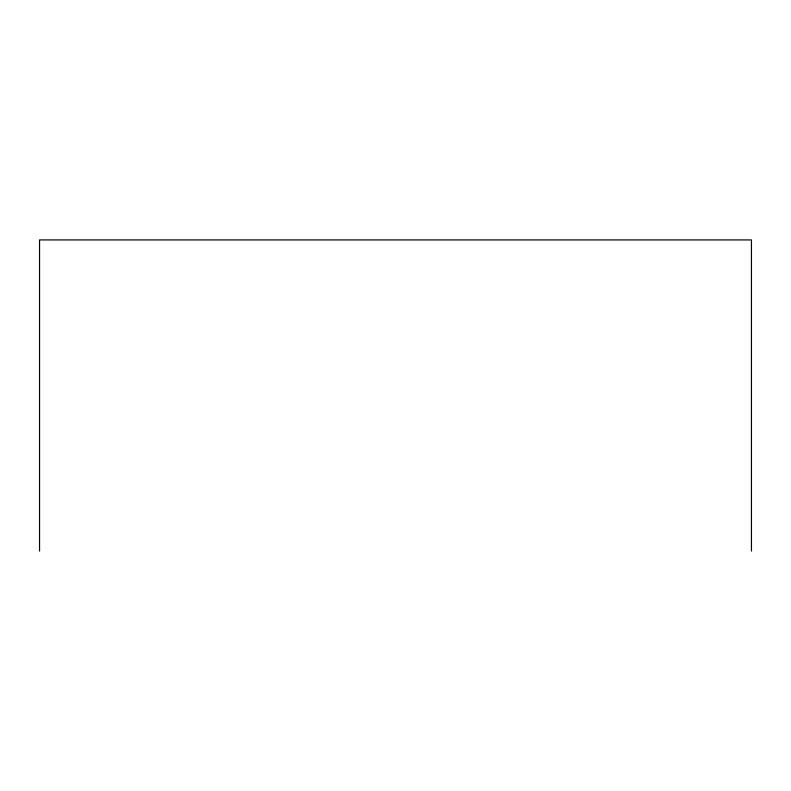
<?xml version="1.0" encoding="UTF-8"?>
<svg xmlns="http://www.w3.org/2000/svg" width="791" height="791" viewBox="0 0 791 791"><rect width="100%" height="100%" fill="white"/><g stroke="black" fill="none" stroke-linecap="round" stroke-linejoin="round"><path stroke-width="1.19" d="M751.45 551.08L751.45 239.92L39.55 239.92L39.55 551.08"/></g></svg>
